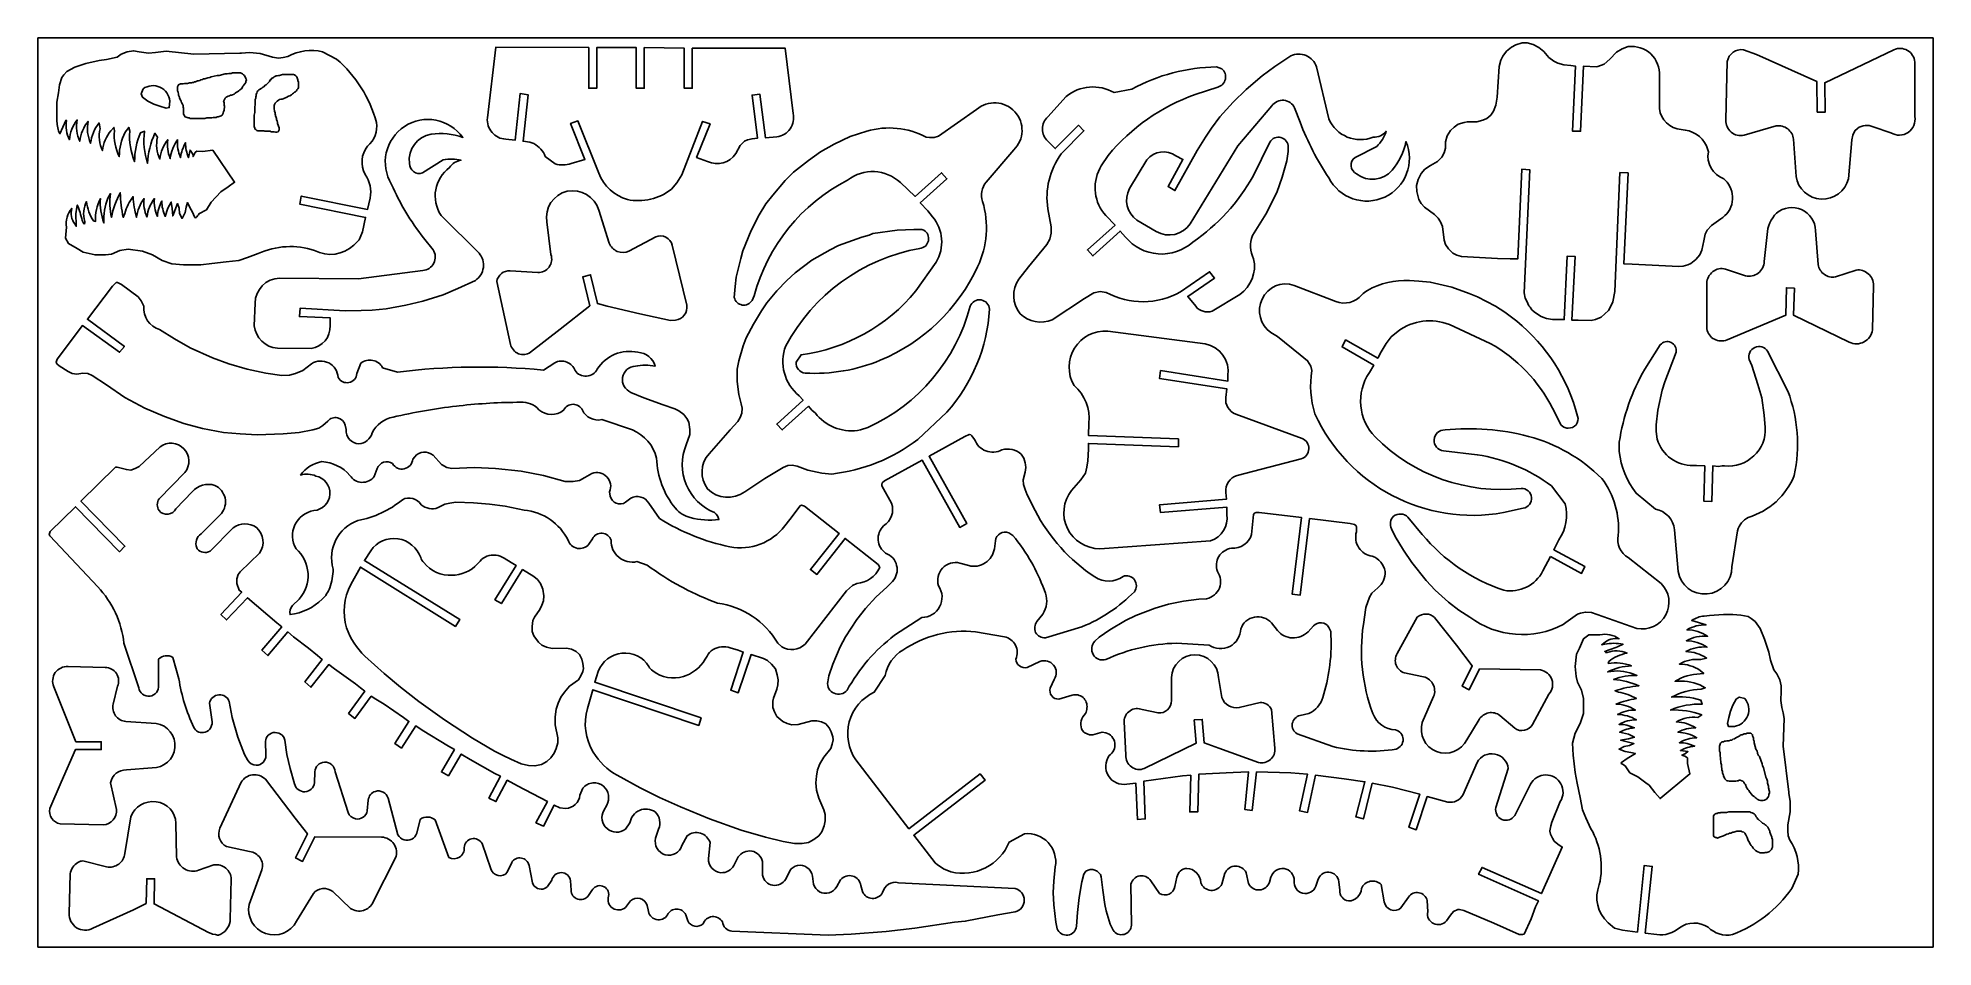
# Model space of a CAD drawing. Header units: millimetres. Extents: x 0 to 980, y 0 to 470.
import ezdxf

# ---------------------------------------------------------------- set-up
doc = ezdxf.new("R2010")
doc.units = ezdxf.units.MM
doc.layers.add('DEFAULT', color=7, linetype='CONTINUOUS', true_color=0xffffff)

msp = doc.modelspace()

# ---------------------------------------------------------------- linework, layer by layer
at = {"layer": 'DEFAULT'}
for p, q in [((980, 470), (0, 470)), ((0, 470), (0, 0)), ((0, 470), (0, 0)), ((980, 0), (980, 470)), ((0, 0), (980, 0))]:
    msp.add_line(p, q, dxfattribs=at)
for points in [[(90.43, 411.99), (85.06, 411.23), (82.24, 411.48), (81.48, 410.97), (80.97, 410.2), (80.71, 409.44), (80.2, 408.67), (80.2, 409.44), (79.69, 410.46), (78.66, 411.99), (77.9, 408.16, -0.110386), (76.36, 415.83, 0.103482), (73.8, 408.16, -0.133918), (72.27, 417.37, 0.134505), (68.43, 407.65, -0.139468), (67.15, 417.37, 0.139141), (63.06, 407.39, -0.161005), (61.78, 418.64), (60.51, 420.69, 0.099167), (56.67, 405.09, -0.109097), (55.13, 421.71), (53.09, 420.95, 0.107838), (50.02, 406.11, -0.114047), (47.46, 421.71), (46.95, 423.76), (45.16, 421.2, 0.125594), (42.09, 408.67, -0.131855), (39.53, 421.97), (39.28, 423.76), (37.74, 421.97, 0.145544), (33.4, 411.74, -0.16357), (32.12, 422.99), (31.61, 426.06, 0.146356), (27.26, 415.58, -0.163305), (25.98, 426.83, 0.143807), (21.63, 416.6, -0.157697), (20.35, 427.6, 0.143451), (16.26, 417.37, -0.144844), (14.73, 427.34, 1), (14.47, 427.34), (11.4, 420.43, -0.11832), (9.87, 426.83), (9.87, 436.8), (10.63, 441.66), (11.15, 445.75), (12.42, 449.59), (13.45, 450.87), (14.98, 452.66), (19.07, 454.96), (24.7, 456.75), (31.61, 458.29), (35.44, 458.8), (41.07, 460.08), (43.11, 461.61), (46.18, 462.89), (49.51, 463.4), (52.32, 462.89), (57.18, 462.12), (60.76, 462.38), (63.57, 462.89), (66.39, 463.14), (80.71, 461.61), (104.49, 462.12), (105.26, 462.12), (109.35, 462.38), (114.98, 461.87), (121.37, 460.08), (124.44, 459.56), (126.74, 459.82), (129.3, 460.33, -0.185678), (147.2, 462.89), (154.37, 459.05, -0.150185), (175.08, 426.32, -0.25416), (170.48, 414.04, 0.304374), (169.2, 399.46, -0.212858), (171.76, 387.19), (170.48, 381.3), (136.21, 388.21), (135.44, 384.12), (169.46, 377.21), (167.92, 369.8), (166.13, 365.7), (163.32, 362.89, -0.31967), (143.11, 360.08, 0.18947), (113.96, 358.54), (108.33, 356.5), (103.98, 354.96), (97.33, 354.19), (89.92, 353.43), (84.29, 352.66), (75.34, 352.66), (69.2, 353.17), (64.34, 354.96), (59.23, 357.78), (54.11, 359.82), (46.69, 360.84), (42.35, 360.08), (38, 358.29), (34.93, 357.78), (29.56, 357.78), (23.42, 359.31), (20.35, 361.1), (15.75, 363.66), (14.21, 366.47), (14.73, 372.1, -0.213725), (17.54, 381.82, 0.236705), (19.07, 373.89), (19.84, 372.61), (19.84, 374.4, -0.096857), (20.35, 383.61, -0.04142), (22.91, 375.68), (23.68, 373.89), (24.19, 374.14), (24.19, 375.17, -0.199924), (25.21, 385.4, 0.131651), (28.79, 375.42), (29.82, 375.17, -0.143033), (32.37, 386.93, 0.116635), (34.16, 374.4, -0.124281), (36.21, 387.19), (37.49, 389.49, 0.090775), (38, 377.21, -0.07255), (42.6, 390, 0.051752), (44.14, 377.21), (44.9, 379.26, -0.09971), (49.25, 387.95, 0.060127), (51.04, 377.21, -0.134505), (54.88, 386.93, 0.137566), (56.41, 377.47, -0.131886), (60.25, 386.93, 0.133601), (61.78, 377.72, -0.106083), (64.09, 385.65, 0.115187), (65.88, 377.72), (67.15, 382.07), (68.95, 385.14), (69.46, 381.82), (69.71, 377.98), (72.27, 384.37), (73.04, 382.07), (73.29, 379.26), (74.57, 376.7), (76.11, 379.77), (76.62, 382.58), (77.39, 384.89), (78.66, 382.07), (79.69, 380.28), (81.22, 377.21), (81.73, 376.96), (82.24, 377.47), (82.5, 377.98), (83.01, 378.49), (83.27, 379), (87.1, 381.05), (89.66, 385.14), (94.52, 390.51), (98.36, 393.07), (101.68, 395.37), (90.43, 411.99)], [(300.68, 464.96), (309.44, 464.96), (309.44, 443.99), (313.53, 443.99), (313.53, 464.96), (334.24, 464.7), (334.24, 443.99), (338.34, 443.99), (338.34, 464.7), (386.42, 464.7), (390.51, 430.95, -0.212187), (388.96, 423.06, -0.230841), (382.07, 418.93), (376.19, 418.41), (373.37, 440.92), (369.28, 440.41), (372.1, 418.16), (369.28, 417.9), (366.98, 417.39), (365.45, 416.62), (363.14, 414.32), (360.84, 410.23, -0.381872), (346.27, 406.14), (340.64, 408.18), (347.54, 425.58), (343.71, 426.85), (332.97, 399.23), (330.41, 395.14), (327.6, 391.82, -0.221564), (304.83, 386.45, -0.230541), (290, 400), (279.26, 427.11), (275.42, 425.83), (282.84, 407.16), (275.68, 405.12, -0.15459), (267.49, 404.86), (262.38, 408.7, 0.175963), (256.5, 415.35), (254.45, 416.11), (250.87, 416.62), (253.43, 440.66), (249.34, 441.18), (246.78, 417.14), (241.92, 417.65, -0.205545), (234.83, 421.11, -0.214931), (232.46, 428.64), (236.8, 465.22), (284.88, 464.96), (284.88, 443.99), (288.98, 443.99), (288.98, 464.96), (300.68, 464.96)], [(620.45, 414.24), (595.9, 373.96, -0.391897), (578.25, 369.86), (568.28, 375.75, -0.375523), (564.44, 392.11), (573.39, 406.95, -0.399398), (588.48, 408.99), (592.06, 407.2), (584.39, 393.14), (587.97, 391.09), (599.48, 411.81), (603.83, 418.71), (606.9, 423.32), (611.25, 429.2), (618.15, 436.87), (624.8, 443.26), (632.98, 450.43), (639.63, 455.28), (647.82, 460.66, -0.453929), (661.12, 455.03), (667.51, 428.18, 0.407112), (690.53, 418.71, 0.236068), (697.18, 421.78, -0.118494), (692.32, 413.85), (681.07, 408.23, 0.579144), (681.83, 399.79, 0.405627), (700.25, 401.58, 0.127394), (707.41, 416.41, -0.969272), (667.51, 397.74, -0.057707), (652.68, 426.39), (649.86, 433.8, 0.583713), (638.1, 434.82), (620.45, 414.24)], [(783.85, 458.03), (785.98, 456.89), (789.13, 456.05), (792.59, 455.69), (795.12, 455.38), (793.59, 421.72), (797.72, 421.74), (799.25, 455.4), (805.91, 455.11), (806.7, 455.27), (809.84, 456.49), (812.78, 459.08), (816.35, 462.61), (819.23, 464.28), (822.36, 465.5, -0.468838), (838.51, 450.31), (838.49, 433.46, 0.35362), (849.8, 422.57, -0.279731), (862.91, 414.19), (863.78, 411.15, 0.368022), (871.83, 397.2), (873.43, 395.46, -0.456402), (870.21, 376.47), (865.38, 373.09), (863.23, 370.67), (862.1, 368.54), (861.38, 365.17), (860.42, 360.19), (859.42, 357.84), (857.27, 355.42), (854.65, 353.31), (853.19, 352.76), (850.72, 351.93), (848.44, 351.79), (824.42, 352.99), (820.16, 353.19), (822.27, 400.18), (818.02, 400.38), (815.41, 338.92), (814.35, 333.59), (813.35, 331.24), (812.21, 329.11), (808.3, 325.66), (805.51, 324.35), (803.13, 323.86), (796.47, 324.15), (793.27, 324.07), (794.96, 356.95), (790.71, 357.15), (789.24, 324.41), (783.27, 324.51), (780.03, 325), (778.16, 325.69), (776.98, 326.19), (773.64, 328.4), (772.43, 329.47), (771.67, 330.8), (770.93, 331.56), (769.88, 333.9), (768.98, 335.45), (768.59, 338.18), (771.41, 401.82), (767.38, 402.15), (765.24, 355.74), (761.34, 355.85), (754.8, 355.91), (736.18, 356.97), (733.73, 357.63), (731.6, 358.76), (729.4, 361.03), (727.9, 363.12), (727.2, 365.37), (726.31, 372.53), (725.25, 374.88), (724.1, 376.87), (722.16, 378.7), (717, 382.52), (715.28, 384.48), (714.13, 386.47), (712.97, 390.52), (712.89, 393.73), (713.73, 396.87), (715.27, 399.83), (717.2, 402.12), (720.17, 404.13), (723.71, 406.18), (725.99, 408.38), (727.12, 410.51), (727.78, 412.95), (727.92, 416.29), (728.76, 419.43), (730.43, 422.17), (732.39, 423.89), (734.48, 425.39), (737.52, 426.26), (739.1, 426.58), (744.15, 426.54), (747.19, 427.41), (749.31, 428.34), (751.27, 430.06), (752.75, 432.1), (753.94, 435.15), (754.5, 439.31), (755.6, 455.3), (756.44, 458.44), (757.57, 460.58), (759.37, 463.09), (761.99, 465.19), (764.21, 466.47), (767.47, 467.47), (770.11, 467.51), (773.25, 466.67), (776.21, 465.13), (778.63, 462.98), (781.34, 459.82), (783.85, 458.03)], [(907.85, 417.62, 0.422445), (898.9, 424.53), (882.28, 419.67, -0.233301), (875.59, 421.3, -0.223841), (872.81, 427.6), (873.58, 457.77, -0.40439), (882.02, 463.91), (888.67, 461.36), (919.87, 447.54), (920.13, 431.69), (924.22, 431.69), (923.96, 446.78), (959.77, 463.91, -0.521424), (970.51, 457.52), (970.51, 429.39, -0.656572), (958.23, 420.95), (949.03, 424.02, 0.278045), (940.84, 423.25), (939.56, 421.97), (938.54, 419.67), (938.03, 417.37), (936.24, 397.16, -0.821677), (909.13, 398.44), (907.85, 417.62)], [(552.15, 378.27), (557.03, 373.19), (542.7, 360.4), (545.52, 357.33), (559.58, 370.12), (562.4, 367.05, 0.427414), (597.18, 364.49, 0.116421), (628.38, 398.51), (637.08, 416.16, -0.338326), (642.79, 418.49, -0.339376), (646.54, 413.6), (646.54, 411.3), (645.77, 406.44), (643.47, 398), (640.66, 390.07), (635.03, 378.82), (628.13, 367.82, 0.215585), (628.64, 355.8, -0.30546), (621.48, 337.38), (607.15, 328.69, -0.310334), (598.71, 331.25), (594.62, 336.36), (608.43, 345.82), (605.88, 349.15), (590.79, 338.66, -0.256631), (552.42, 338.41), (549.35, 338.92), (546.03, 338.15), (541.17, 335.34), (524.55, 324.34, -0.307039), (507.92, 327.41, -0.32864), (507.16, 345.31), (512.27, 351.71), (521.73, 363.21), (523.27, 366.03), (524.03, 369.1), (524.03, 372.42), (522.24, 381.63, -0.197969), (529.15, 410.02), (540.91, 422.04), (538.1, 424.85), (526.08, 412.83), (522.24, 416.67, -0.446039), (522.24, 429.2), (531.71, 439.68, -0.312662), (556.52, 441.73), (565.72, 443.52, -0.121444), (609.46, 455.03), (612.27, 454.01, -0.274695), (614.06, 448.67, -0.258795), (610.22, 444.54), (598.46, 440.71, 0.137425), (553.45, 409.25), (549.87, 403.88, 0.308047), (551.14, 379.33), (552.15, 378.27)], [(418.67, 396.46, 0.211968), (370.33, 336.62), (369.31, 334.31, -0.685025), (360.1, 335.85), (360.61, 341.48), (361.12, 346.34), (363.42, 356.05), (364.45, 359.89), (368.79, 370.38), (372.89, 378.56), (376.47, 384.19), (380.05, 388.79), (386.44, 396.21), (390.79, 400.55), (398.46, 406.69), (404.6, 411.04), (411.76, 415.13), (419.94, 418.97), (428.64, 421.78, -0.194971), (459.33, 418.71), (461.12, 418.46), (463.42, 418.46), (465.72, 419.22), (485.42, 433.03, -0.968447), (504.6, 412.06), (490.28, 395.44, 0.256602), (488.49, 385.47, -0.185135), (485.93, 351.71, -0.18754), (435.55, 303.37, -0.112718), (396.67, 296.72, -0.401507), (392.07, 302.35), (394.63, 306.18, 0.189422), (453.96, 339.17), (464.45, 354.01, 0.319665), (462.65, 377.54), (460.1, 380.61), (456.26, 384.7), (470.07, 397.23), (467.26, 400.3), (453.7, 388.02), (446.03, 395.18, 0.369638), (418.67, 396.46)], [(165.73, 345.37), (124.99, 345.88, 0.400137), (112.3, 332.88), (111.9, 321.22, 0.367018), (123.86, 309.6), (141.22, 309.51, 0.400921), (151.05, 321.3), (151.16, 325.27), (135.22, 325.96), (135.53, 330.24), (158.96, 328.96), (167.09, 329.04), (172.8, 329.34), (180, 330), (190.32, 331.92), (199.03, 333.98), (209.56, 337.27), (217.22, 340.4), (226.21, 344.63, 0.449836), (228.12, 358.75), (208.51, 378.28, -0.404986), (212.91, 402.98, -0.230079), (218.85, 406.75, 0.117934), (209.61, 406.93), (198.85, 400.18, -0.523146), (192.15, 405.16, -0.409006), (203.32, 420.16, -0.127333), (219.74, 418.53, 0.969268), (182.9, 394.29, 0.064084), (199.43, 366.67), (204.32, 360.47, -0.576409), (198.98, 349.74), (165.73, 345.37)], [(270.02, 319.51), (254.72, 307.47, -0.249351), (248.44, 306.77, -0.225272), (244.35, 311.58), (237.23, 344.09, -0.378947), (244.2, 349.66), (258.49, 348.73, 0.528019), (265.28, 357.96), (263.14, 374.86, -0.398072), (273.69, 390.69, -0.38399), (290.08, 381.02), (295.46, 363.93, 0.434183), (305.58, 359.75), (319.47, 367.18, -0.214482), (324.73, 366.95, -0.212818), (328.04, 362.86), (335.58, 331.78, -0.203827), (334.26, 326.7, -0.228524), (329.69, 324.12), (327.08, 323.95), (311.33, 327.4), (294.39, 331.34), (289.28, 332.62), (285.8, 347.57), (281.85, 346.51), (285.33, 331.56), (270.02, 319.51)], [(888.71, 320.36), (873.5, 313.96, -0.488708), (863.01, 319.59), (863.01, 343.12, -0.482602), (872.73, 350.53), (882.96, 346.95, 0.461248), (892.68, 354.37), (894.21, 368.44, -0.193591), (899.07, 379.43, -0.285735), (911.96, 381.25, -0.279196), (919.27, 370.48), (920.55, 352.84, 0.414214), (929.5, 346.44), (940.25, 350.02, -0.211523), (946.48, 348.04, -0.230673), (949.2, 342.09), (948.69, 319.08, -0.236396), (944.28, 312.87, -0.243421), (936.67, 312.68), (907.77, 326.75), (908.28, 340.56), (904.19, 340.82), (903.93, 326.75), (888.71, 320.36)], [(402.99, 274.87, 0.266244), (425.32, 267.31), (429.15, 268.59, 0.224917), (482.09, 331.25, -0.816405), (492.07, 329.71, -0.166988), (470.07, 276.52), (454.98, 262.45, -0.137036), (410.48, 244.55), (405.37, 245.06), (398.21, 246.59), (392.58, 248.64), (390.02, 249.15), (387.72, 248.89), (385.42, 247.87), (375.96, 242.24), (365.47, 235.34, -0.367829), (346.29, 236.87, -0.358402), (347.06, 255.03), (358.05, 267.31), (361.89, 271.66), (363.17, 273.7), (363.94, 276), (364.19, 278.56), (363.68, 280.86), (362.4, 285.72), (361.63, 292.37), (361.63, 298.77), (362.4, 303.11), (364.7, 310.79), (366.24, 314.88), (370.07, 322.04), (374.17, 328.94), (376.98, 333.04), (382.09, 339.17), (387.21, 344.54), (391.56, 348.64), (400.25, 355.03), (409.71, 360.4), (414.06, 362.7), (426.08, 367.05), (429.92, 368.07), (431.71, 368.84), (444.24, 370.63), (452.94, 370.89), (457.03, 370.89), (458.05, 370.63, -0.733144), (456.01, 361.17, 0.229022), (386.7, 310.79, 0.320601), (393.6, 284.96), (395.65, 282.65), (382.09, 270.38), (384.91, 267.31), (398.46, 279.58), (400.25, 277.54), (402.04, 276), (402.99, 274.87)], [(183.63, 273.96, 0.23929), (172.89, 265.77, -0.310933), (165.98, 260.15, -0.425069), (159.33, 267.56), (158.82, 269.87, 0.613979), (149.87, 271.91), (147.31, 269.61), (145.27, 268.33), (142.2, 267.31), (135.04, 266.03), (126.85, 265.26), (113.3, 264.75), (104.6, 265.26), (95.91, 266.03), (85.17, 268.08), (75.45, 270.63), (65.47, 274.21), (55.24, 278.56), (45.01, 284.19), (35.55, 290.58), (28.13, 295.44), (25.83, 296.46), (23.28, 296.72), (20.21, 296.21), (17.65, 296.46), (15.6, 297.49), (11, 300.56), (9.72, 301.58), (9.46, 302.35), (9.98, 303.88), (23.02, 321.27), (42.2, 307.46), (44.76, 310.53), (25.58, 324.6), (38.62, 341.73), (40.41, 343.52), (41.18, 343.52), (43.22, 342.5), (51.92, 336.11), (53.45, 334.06), (54.73, 331.25, 0.344725), (62.92, 319.23), (70.59, 314.37), (78.77, 309.76), (90.28, 304.65), (98.72, 301.58), (108.18, 298.77), (117.9, 296.72), (126.09, 295.44), (130.18, 295.7), (133.25, 296.46), (137.08, 298), (141.43, 301.58, -0.572009), (155.24, 294.42, 0.734842), (164.96, 296.46), (167.01, 301.83, -0.468167), (178.26, 299.53), (185.93, 297.23, -0.055077), (261.38, 298.25), (267.26, 302.09, -0.455692), (277.75, 298, 0.566764), (289.26, 298.77, -0.317837), (310.23, 307.46, -0.329654), (319.18, 300.3, 0.109772), (308.95, 300.3, 0.354518), (302.3, 294.46, 0.341058), (306.65, 286.75), (313.3, 283.93), (323.27, 280.35), (329.41, 278.31), (331.45, 277.28), (334.01, 275.24), (335.55, 273.19), (336.57, 271.4), (337.08, 267.56), (337.08, 265.01), (335.29, 259.64, 0.417886), (349.87, 224.6, -0.182413), (352.17, 221.02, -0.099883), (337.34, 222.04, -0.158179), (329.66, 226.9, -0.167857), (319.95, 252.73, 0.243079), (307.41, 267.31), (291.56, 272.68, -0.350973), (281.58, 277.54, 0.632831), (271.86, 277.54, -0.366661), (259.08, 277.79, 0.234619), (249.61, 281.63, 0.028106), (217.86, 279.82), (216.41, 279.65, 0.028106), (183.63, 273.96)], [(637.59, 317.69, -0.371869), (633.11, 335.03, -0.401328), (649.61, 341.99), (671.09, 333.8, 0.323026), (684.65, 337.13, -0.089353), (687.46, 339.43, -0.142796), (709.2, 344.54), (714.06, 344.29), (719.94, 343.78), (731.19, 341.22), (740.14, 337.9), (744.49, 336.11), (753.7, 331.25), (758.56, 328.18), (764.7, 323.57, -0.160738), (796.15, 274.47, -0.553058), (791.29, 268.33), (790.53, 268.33), (788.99, 268.84), (787.71, 269.87), (783.11, 278.56, 0.152796), (750.89, 312.06), (729.91, 321.78, 0.254585), (703.32, 318.46), (699.74, 315.39), (697.18, 312.06), (694.62, 307.72), (692.83, 304.39), (676.21, 313.85), (674.42, 310.27), (690.78, 300.81), (688.48, 296.98, 0.358133), (691.55, 263.73, 0.229932), (767, 237.13, -0.95172), (768.02, 226.9), (757.79, 224.6, -0.343078), (660.35, 275.75, -0.120409), (658.82, 298), (658.3, 300.3), (656.51, 303.11), (652.68, 306.18), (640.91, 315.65), (637.59, 317.69)], [(543.47, 270.89, 0.245521), (535.8, 290.33, -0.602906), (553.19, 318.46), (603.57, 311.81, -0.409914), (615.34, 295.44), (615.34, 292.63), (580.56, 298), (580.04, 293.91), (614.83, 288.54), (614.31, 284.19, 0.358529), (619.43, 275.49), (653.7, 262.96, -0.320716), (657.19, 257.53, -0.340499), (653.19, 252.47), (620.2, 243.78, 0.375987), (614.31, 235.08), (614.57, 231.5), (580.04, 228.69), (580.56, 224.6), (614.83, 227.41), (614.83, 223.57, -0.360584), (606.39, 210.02), (549.1, 205.93, -0.626633), (534.52, 236.11), (539.38, 241.48), (541.68, 245.06), (542.45, 248.13), (542.96, 251.45), (543.22, 257.33), (543.22, 260.4), (589.76, 258.61), (589.76, 262.7), (543.22, 264.5), (543.47, 270.89)], [(857.58, 248.9), (861.94, 248.71), (861.43, 230.56), (865.52, 230.3), (866.04, 248.71), (869.1, 248.46), (870.9, 248.71), (872.17, 248.71, 0.218171), (887.23, 253.88, 0.234467), (893.15, 268.66), (892.63, 275.06), (891.36, 284.01), (889.31, 290.91), (886.24, 300.63), (884.96, 303.7, -0.373382), (887.81, 309.98, -0.381083), (894.42, 308.05), (904.91, 287.33, -0.143848), (908.23, 243.85, -0.229212), (884.45, 222.12, 0.207571), (878.82, 215.21), (876.01, 196.54, -0.922039), (848.13, 194.24), (846.34, 215.72, 0.330794), (836.37, 226.46), (826.39, 234.65, -0.140534), (817.7, 256.13), (817.7, 260.99, -0.094373), (831, 298.84), (838.93, 311.37, -0.759467), (847.11, 307.54), (841.23, 292.19), (839.95, 287.84), (837.65, 277.61), (836.88, 269.94), (836.88, 266.62), (837.39, 262.52, 0.339801), (856.06, 248.97), (857.58, 248.9)], [(514.6, 197.39), (513.9, 198.65, 0.04595), (504.09, 212.83), (502.04, 214.11, 0.240016), (497.55, 213.82, 0.223811), (495.14, 210.02), (494.62, 205.93, -0.208562), (489.87, 198.68, -0.222985), (481.32, 197.23), (476.72, 198.51, 0.591108), (465.72, 186.75, -0.601319), (457.03, 170.38), (442.96, 161.17, 0.104165), (418.41, 132.78, -0.335307), (411.78, 131.19, -0.352516), (408.44, 137.13), (408.95, 140.2), (410.99, 146.34), (414.83, 155.29), (417.64, 160.4), (423.52, 169.36), (427.87, 174.98), (433.24, 180.86), (439.13, 186.24), (441.94, 189.05, 0.535787), (438.36, 203.63, -0.480724), (437.34, 217.69, 0.348668), (441.43, 229.46), (436.31, 238.41), (436.31, 239.18), (436.57, 239.94), (437.85, 240.97), (457.28, 251.71), (476.72, 216.93), (480.3, 218.97), (460.86, 253.75), (479.28, 263.98), (481.58, 265.01), (482.35, 264.75), (482.86, 264.24), (484.39, 262.45, 0.462858), (498.46, 257.08, -0.256142), (508.43, 254.78, -0.236068), (510.48, 245.57), (509.46, 241.48), (509.71, 239.18), (510.48, 236.62), (511.5, 233.8), (515.6, 225.62, 0.1268), (546.54, 191.35, 0.310226), (561.12, 191.61, -0.747388), (567, 183.68, -0.098726), (539.89, 165.52), (520.97, 159.89, -0.307227), (515.93, 162.64, -0.284465), (516.62, 168.33), (519.69, 172.17, 0.228048), (520.97, 182.91, 0.042111), (514.6, 197.39)], [(782.09, 201.84), (798.2, 193.14), (799.99, 196.72), (783.88, 205.42), (786.43, 210.53, 0.221329), (789.76, 229.2), (782.6, 238.41, 0.123106), (744.24, 254.52), (726.85, 256.57, -0.976592), (727.61, 267.31, -0.091822), (770.83, 263.98, -0.131462), (808.69, 242.24, -0.18797), (817.13, 212.83, 0.308949), (822.24, 201.32), (839.38, 188.03, -0.744872), (826.84, 164.75), (803.31, 172.94), (800.25, 173.19), (797.69, 172.68), (796.15, 172.17), (790.02, 167.82), (788.74, 166.8, -0.291108), (740.4, 170.63), (734.77, 174.22), (729.4, 178.31), (722.5, 184.45), (717.89, 189.56), (710.48, 198.77), (706.13, 205.16), (701.78, 212.32), (699.99, 216.16, -0.309208), (701.01, 222.81, -0.352409), (708.43, 222.3), (715.85, 213.34, 0.139555), (758.05, 184.45, 0.32855), (778.25, 194.42), (782.09, 201.84)], [(408.69, 6.19), (358.82, 8.23, -0.359625), (353.96, 13.09, 0.638091), (343.99, 12.07, -0.514678), (336.06, 13.6), (335.04, 16.67, 0.62557), (325.57, 16.67, -0.73891), (315.6, 19.23), (315.09, 21.53, 0.5562), (306.39, 23.83), (303.83, 20.51, -0.770632), (295.14, 26.39, 0.860887), (286.44, 29.2), (284.65, 26.65, -0.736561), (275.7, 29.46), (275.45, 34.32, 0.832719), (265.73, 34.58), (263.43, 31.25, -0.414214), (256.9, 31.32, -0.140829), (255.75, 33.3), (253.96, 42.25, 0.675242), (245.01, 43.78), (242.71, 38.67, -0.611766), (234.27, 40.46), (229.67, 53.5, 0.761044), (220.46, 51.45, -0.603856), (212.53, 46.34), (205.37, 65.78, 0.339961), (197.7, 66.03), (195.91, 58.87, -0.414214), (189.35, 55.4, -0.202988), (186.19, 58.1), (181.07, 77.03, 0.414214), (174.51, 80.49, 0.306637), (170.84, 76.01), (170.33, 70.38, -0.414214), (164.21, 66.31, -0.249588), (160.36, 69.61), (153.71, 90.58, 0.414214), (148.21, 95.57, 0.387849), (143.22, 90.58), (142.97, 84.96, -0.861506), (132.74, 84.45), (130.43, 92.37), (128.64, 99.54), (127.62, 106.95), (127.11, 108.49), (126.09, 109.77), (124.55, 110.53, 0.414214), (118.03, 107.94, 0.07553), (117.65, 106.44), (117.9, 99.02, -0.414214), (112.94, 93.99, -0.268518), (108.44, 96.72), (106.91, 99.54), (103.33, 108.49), (100.51, 118.72), (98.98, 126.9, 0.763255), (88.75, 126.13), (90.03, 116.42, -0.414214), (85.5, 110.93, -0.322429), (80.56, 113.6, -0.071153), (72.89, 138.67), (69.82, 149.66, 0.360962), (62.41, 148.9), (62.41, 135.34, -0.975688), (52.18, 134.06), (44.5, 157.08, 0.161493), (30.95, 186.24), (6.14, 212.58), (5.88, 213.34), (6.4, 214.88), (19.44, 227.67), (42.2, 204.39), (45.01, 207.21), (22.25, 230.48), (40.15, 248.13), (40.92, 248.13), (45.78, 246.85), (48.08, 246.59), (50.38, 247.36), (52.43, 248.38), (63.17, 258.61, -0.88929), (75.96, 245.31), (62.66, 231.76, 0.302776), (62.66, 225.62, 0.541833), (71.36, 226.64), (79.8, 235.34, -0.304215), (91.56, 238.66, -0.483538), (94.89, 224.09), (84.4, 213.6, 0.335504), (82.1, 206.44), (82.35, 205.93, 0.367138), (89, 204.65), (101.02, 216.67, -0.331951), (113.04, 216.93, -0.383029), (114.58, 203.63), (104.6, 193.91), (103.58, 192.63), (102.81, 190.33), (102.81, 188.03), (104.09, 184.45), (105.37, 183.42), (94.63, 171.91), (97.44, 169.1), (108.44, 180.61), (123.53, 167.57), (126.09, 165.52), (115.86, 153.5), (118.93, 150.69), (129.16, 162.96), (132.23, 160.4), (139.9, 154.52), (144.5, 150.69), (147.06, 148.64), (138.11, 137.13), (141.18, 134.32), (150.38, 146.08), (153.45, 143.78), (164.19, 136.11), (166.75, 134.06), (169.05, 132.27), (160.61, 120.76), (163.94, 118.21), (172.38, 129.71), (174.68, 128.18), (179.03, 125.62), (189, 118.72), (191.81, 116.67), (184.65, 105.16), (187.98, 102.86), (195.4, 114.37), (198.72, 112.07), (212.27, 103.88), (215.34, 102.09), (208.69, 90.58), (212.27, 88.54), (218.92, 99.79), (223.53, 96.98), (236.32, 89.82), (239.13, 88.28), (233.25, 77.03), (236.83, 75.24), (242.71, 86.24), (248.08, 83.42), (263.43, 75.24), (257.54, 64.24), (261.38, 62.45), (267.01, 73.45), (269.82, 71.91), (272.89, 71.66, 0.37578), (280.3, 78.56), (281.84, 82.14, -0.414214), (292.46, 83.15, -0.347251), (294.12, 73.45), (292.58, 70.64, 0.803821), (303.83, 60.92), (306.14, 64.24, -0.555793), (319.18, 69.87, -0.319241), (320.97, 60.92), (319.43, 56.31, 0.977838), (332.99, 52.48), (335.8, 57.59, -0.521838), (347.57, 54.01), (346.8, 45.83, 0.414214), (353.17, 38.45, 0.291027), (359.84, 42.25), (362.14, 46.6, -0.661284), (374.68, 44.29), (374.68, 37.13, 0.687994), (386.7, 35.09), (388.74, 39.43, -0.414214), (397.68, 41.22, -0.216449), (400.51, 36.62), (401.02, 32.53, 0.414214), (409.09, 28.06, 0.188297), (413.04, 31.25), (415.09, 34.83, -0.654159), (425.57, 31.76), (426.34, 28.69, 0.624812), (436.82, 28.18, -0.427743), (445.01, 33.3), (505.37, 30.23, -0.77676), (505.37, 18.21), (496.41, 16.67), (479.53, 13.35), (473.91, 12.84), (453.45, 9.77), (438.61, 7.98), (420.46, 6.7), (408.69, 6.19)], [(333.84, 185.65), (332.54, 186.34, -0.035696), (315.09, 197.49), (309.72, 199.28, -0.493458), (296.42, 210.28, 0.681902), (286.7, 211.04), (284.91, 208.23, -0.581585), (274.17, 210.28, 0.260818), (251.4, 225.88), (241.69, 227.92), (233.5, 228.95), (225.32, 229.71), (216.11, 229.97), (213.04, 229.46), (210.48, 228.95), (206.9, 227.16, -0.278265), (198.21, 228.69, 0.400214), (188.49, 231.25, -0.125588), (165.47, 220.51, 0.398121), (152.69, 195.44, -0.081501), (150.89, 185.72, -0.112269), (147.06, 179.84, -0.163574), (130.43, 171.91, -0.263053), (131.71, 176.52), (135.04, 179.84, 0.414214), (133.5, 205.93, -0.529843), (142.71, 225.62, 0.867695), (143.73, 243.52, 0.174552), (135.81, 244.03, -0.195997), (146.8, 250.94, -0.206596), (161.38, 243.78, 0.523416), (173.91, 243.27), (175.45, 247.36, -0.493195), (183.38, 249.92, 0.73147), (193.86, 252.22), (194.88, 253.5, -0.414214), (204.35, 254.27), (208.69, 249.41), (211.51, 247.87), (214.07, 247.36), (225.83, 247.87), (236.57, 247.36), (249.87, 246.08), (261.38, 243.78), (272.63, 240.71), (276.72, 240.71), (280.05, 241.22), (282.86, 242.76), (286.44, 244.8, -0.661709), (295.65, 235.34), (295.91, 233.04, 0.2421), (299.08, 229.46, 0.267666), (303.83, 229.97), (306.65, 232.01, -0.200788), (311.79, 232.66, -0.204895), (315.85, 229.46), (321.48, 221.53, 0.089951), (357.8, 206.95, 0.283969), (386.19, 217.69), (388.74, 221.02), (394.11, 228.18), (394.88, 228.43), (396.42, 227.92), (414.32, 213.86), (399.48, 195.19), (402.81, 192.63), (417.39, 211.3), (434.52, 197.74), (435.03, 196.98), (435.29, 196.21, -0.277408), (423.52, 188.03), (421.22, 187), (418.15, 184.19), (396.67, 156.57, -0.349267), (384.65, 155.29), (382.6, 157.08, 0.232325), (351.4, 177.8, -0.033164), (333.84, 185.65)], [(667.89, 144.47), (668.07, 145.89, 0.046187), (668.53, 163.22), (667.51, 165.26, 0.237029), (663.74, 167.64, 0.234067), (659.58, 166.03), (656.77, 162.96, -0.209933), (648.67, 159.86, -0.220393), (640.91, 163.73), (637.84, 167.57, 0.574163), (621.99, 164.5, -0.593049), (605.62, 156.06), (588.74, 157.08, 0.104149), (552.17, 148.64, -0.773967), (546.54, 158.1), (548.84, 160.15), (554.21, 163.99), (562.4, 168.84), (567.77, 171.4), (577.74, 175.24), (584.65, 177.28), (592.32, 178.82), (600.25, 179.84), (604.34, 180.1, 0.538926), (609.97, 194.16, -0.476194), (617.13, 206.18, 0.35539), (627.61, 213.34), (628.64, 223.57), (629.15, 224.34), (629.92, 224.6), (631.45, 224.6), (653.44, 222.04), (648.59, 182.4), (652.68, 181.89), (657.54, 221.53), (678.51, 218.97), (680.81, 218.46), (681.58, 217.95), (681.83, 217.18), (681.83, 214.62, 0.461337), (690.02, 202.09, -0.258252), (696.67, 194.16, -0.239985), (692.83, 185.72), (689.76, 182.91), (688.48, 180.86), (686.69, 175.49), (685.41, 166.8, 0.125929), (690.27, 120.76, 0.30539), (702.04, 112.32, -0.757578), (702.29, 102.35, -0.098862), (669.56, 103.63), (651.14, 110.28, -0.311075), (648.65, 115.54, -0.302879), (652.68, 119.74), (657.28, 120.76, 0.210725), (664.44, 128.95, 0.04237), (667.89, 144.47)], [(215.68, 192.32, 0.208242), (228.64, 199.53, -0.141963), (232.22, 202.09, -0.232849), (241.17, 201.07), (244.76, 198.77), (247.31, 197.23), (236.32, 179.59), (239.64, 177.54), (250.64, 195.19), (256.52, 191.61), (258.31, 190.07), (259.84, 188.03), (261.12, 184.96), (261.63, 181.63), (261.38, 179.07), (260.61, 176.77), (259.59, 174.47), (256.78, 170.63), (256.01, 168.84), (255.5, 165.78), (255.5, 163.22), (256.52, 160.92), (258.82, 157.59), (260.61, 156.06), (262.91, 155.03), (265.98, 154.27), (273.4, 154.52), (275.96, 154.01), (278.26, 152.73), (280.05, 151.2), (281.33, 148.9), (281.84, 146.59), (282.09, 144.04), (281.84, 142.5), (280.82, 140.2), (279.54, 138.15), (274.93, 134.83), (272.38, 131.76), (270.33, 129.2), (269.05, 126.13), (268.03, 123.06), (267.52, 118.97), (267.52, 114.88), (268.8, 108.23), (268.8, 105.67), (268.03, 102.6), (267.01, 100.3), (265.22, 97.75), (263.17, 95.96), (260.36, 94.42), (257.03, 93.65), (253.71, 93.91), (249.87, 94.68), (244.5, 97.23), (240.66, 99.02), (236.06, 101.33), (224.81, 107.98), (210.23, 117.44), (196.93, 126.9), (187.47, 134.32), (179.03, 141.48), (169.05, 150.43, -0.115219), (159.59, 165.01, -0.200329), (161.89, 187.51), (166.75, 196.47), (215.86, 165.78), (218.16, 169.36), (168.8, 199.79), (172.12, 204.91, -0.285131), (186.15, 211.13, -0.275664), (197.95, 201.32, 0.085407), (199.49, 198.77, 0.245374), (214.25, 192.23), (215.68, 192.32)], [(733.5, 156.14), (741.68, 145.32), (736.56, 134.83), (740.14, 133.04), (745.51, 143.78), (776.97, 143.27, -0.591946), (781.32, 130.74), (772.88, 115.14, -0.447317), (763.67, 113.09), (756, 119.74, 0.211451), (750.18, 121.09, 0.212228), (745.26, 117.69), (738.87, 107.21, -0.92083), (715.85, 116.16), (721.73, 129.46, 0.486944), (715.59, 139.94), (706.64, 141.73, -0.229946), (702.3, 145.79, -0.205365), (702.8, 151.71), (713.29, 170.63, -0.368814), (722.24, 170.38), (733.5, 156.14)], [(831.47, 84.99), (833.24, 83.68), (836.05, 79.84), (838.86, 76.77), (854.21, 89.56), (852.93, 94.93), (852.93, 97.75), (852.42, 98.26), (851.65, 98.77), (850.12, 99.28), (850.88, 99.54), (851.91, 100.05), (853.19, 101.07), (849.35, 101.58, -0.110789), (856.77, 103.88, 0.104324), (848.84, 105.67, -0.132819), (857.79, 108.23, 0.130931), (848.07, 111.04, -0.134613), (857.28, 113.35, 0.135524), (847.3, 116.42, -0.160022), (858.3, 118.72), (860.35, 120, 0.100792), (844.23, 122.55, -0.108792), (860.6, 125.62), (859.84, 127.67, 0.107925), (844.75, 129.2, -0.114834), (860.09, 133.3), (862.14, 134.06), (859.32, 135.6, 0.124719), (846.54, 137.39, -0.133026), (859.58, 141.22), (861.37, 141.48), (859.58, 143.01, 0.145671), (848.84, 146.34, -0.162278), (859.84, 148.64), (862.9, 149.41, 0.145671), (852.16, 152.73, -0.162278), (863.16, 155.03, 0.145671), (852.42, 158.36, -0.162278), (863.42, 160.66, 0.145671), (852.67, 163.99, -0.147378), (862.65, 166.54), (855.23, 168.84, -0.128142), (861.63, 171.15), (864.44, 171.4), (871.6, 171.91), (876.46, 171.91), (880.55, 171.66), (884.39, 170.89), (885.92, 169.87), (887.97, 168.33), (890.53, 164.75), (892.83, 159.13), (895.13, 152.48), (895.9, 148.38), (897.69, 143.27), (899.22, 141.22), (900.76, 138.15), (901.52, 135.09), (901.52, 132.27), (901.27, 127.41), (901.78, 123.83), (902.55, 121.02), (903.06, 118.21), (902.55, 103.88), (905.36, 80.1), (905.36, 79.33), (906.13, 75.5), (906.13, 69.87), (904.85, 63.22), (904.85, 60.15), (905.1, 57.59), (905.87, 55.29, -0.186313), (910.22, 37.64), (906.89, 30.23, -0.150643), (876.2, 6.44, -0.252704), (863.67, 10.28, 0.302751), (848.84, 10.02, -0.215832), (837.07, 6.44), (831.19, 7.21), (834.77, 41.74), (830.68, 42.25), (827.1, 7.72), (819.43, 8.74), (815.33, 9.77), (812.01, 12.58, -0.315594), (807.41, 32.27, 0.191001), (803.06, 61.17), (800.5, 66.8), (798.71, 70.89), (797.43, 77.29), (795.9, 84.7), (794.87, 90.33), (793.85, 99.28), (793.6, 105.42), (794.87, 110.53), (797.43, 115.65), (799.22, 120.76), (799.22, 128.44), (798.2, 132.78), (796.15, 136.88), (795.39, 139.94), (794.87, 145.06), (795.64, 151.45), (797.18, 154.52), (799.22, 159.38), (802.04, 161.43), (807.66, 161.43, -0.212119), (817.64, 159.38, 0.240188), (809.71, 157.08), (808.69, 156.31), (810.22, 156.57, -0.099547), (819.68, 156.57, -0.040854), (812.01, 153.5), (810.22, 152.73), (810.73, 152.22), (811.5, 152.22, -0.202057), (821.73, 151.96, 0.128949), (812.27, 147.62), (812.01, 146.59, -0.14299), (824.03, 145.32, 0.116193), (811.75, 142.25, -0.141177), (824.8, 141.22), (826.84, 140.46, 0.089841), (814.82, 138.41, -0.072293), (827.87, 135.09, 0.050317), (815.59, 132.53), (817.38, 131.76, -0.100295), (826.59, 128.44, 0.060274), (816.1, 125.62, -0.135524), (826.08, 122.55, 0.136499), (816.87, 120.25, -0.130931), (826.59, 117.44, 0.130979), (817.64, 115.14, -0.104324), (825.56, 113.35, 0.112879), (817.89, 111.04), (822.5, 110.02), (825.56, 108.49), (822.5, 107.72), (818.4, 106.95), (825.31, 105.16), (823.01, 104.14), (820.19, 103.63), (817.64, 102.35), (820.71, 101.07), (823.77, 100.56), (826.08, 100.05), (823.52, 98.51), (821.73, 97.49), (818.92, 95.44), (818.66, 94.93), (819.68, 94.42), (820.45, 93.91), (820.71, 93.65), (823.26, 90.07), (827.36, 88.03), (831.47, 84.99)], [(423.01, 96.72, -0.466233), (432.48, 131.76), (438.1, 140.46, -0.223564), (447.31, 153.5, -0.180542), (484.91, 162.96), (499.74, 160.4, -0.49219), (505.62, 148.9, 0.463866), (511.5, 144.55), (518.15, 147.62, -0.72925), (525.57, 138.41), (523.52, 133.81, 0.524597), (527.87, 128.18), (534.78, 130.23, -0.54512), (542.45, 123.58, -0.095005), (541.68, 120.76), (540.4, 118.97, 0.356833), (540.91, 111.04), (541.43, 110.79), (543.73, 109.77), (545.52, 109.77), (550.38, 111.04), (552.17, 110.79, -0.641238), (553.96, 99.02, 0.672735), (563.16, 84.19), (567.77, 84.7), (568.54, 66.03), (572.63, 66.29), (571.86, 85.73), (591.81, 88.54), (596.16, 88.79), (595.65, 69.87), (599.74, 69.87), (600.25, 89.31), (618.15, 90.33), (626.08, 90.58), (624.03, 71.15), (627.87, 70.64), (630.17, 90.58), (647.82, 90.07), (656.51, 89.31), (652.42, 70.38), (656.51, 69.61), (660.61, 88.79), (675.44, 87), (686.18, 85.47), (681.58, 67.31), (685.41, 66.29), (690.02, 84.7), (700.5, 82.66), (714.57, 79.08), (708.94, 61.94), (712.78, 60.66), (718.41, 77.8), (729.15, 74.98, 0.319516), (736.82, 78.56), (744.24, 95.44, -0.73337), (760.35, 92.37), (753.95, 72.17, 0.858687), (763.67, 68.08), (771.86, 84.19, -1.053155), (787.2, 75.24), (782.85, 64.5), (782.34, 62.71), (781.83, 60.15), (781.83, 59.89), (782.09, 58.36), (783.11, 56.31), (784.13, 54.78), (785.92, 53.25), (788.23, 51.71), (777.48, 27.67), (746.79, 41.22), (745, 37.64), (775.95, 23.83), (774.41, 20.76), (772.11, 14.63), (768.53, 6.7), (767.77, 6.44), (765.97, 6.44), (752.93, 12.33), (737.33, 18.97), (735.03, 19.49), (734.26, 19.49), (731.96, 18.46), (730.43, 16.42), (728.38, 13.6, -0.776507), (718.66, 18.21), (718.41, 24.09, 0.294808), (714.12, 28.12, 0.298163), (708.69, 25.88), (704.85, 20.25, -0.576795), (696.16, 23.32), (694.62, 32.27, 0.54094), (684.39, 30.23, -0.392091), (677.74, 23.83, -0.386865), (673.14, 29.46), (672.63, 33.81, 0.847834), (661.88, 34.58), (660.86, 31.51, -0.88925), (649.61, 34.32, 0.383277), (644.4, 40.62, 0.362296), (637.59, 36.11), (636.82, 33.55, -0.675334), (626.08, 32.79), (624.8, 38.41, 0.651875), (613.8, 38.16), (612.27, 32.53, -0.651723), (601.27, 33.3, 0.394672), (594.11, 40.71, 0.359758), (589, 36.11), (587.97, 31.25, -0.521357), (580.04, 27.67), (575.44, 34.32, 0.664092), (565.21, 32.53), (565.47, 11.3, -0.7281), (556, 8.74), (554.47, 11.81), (552.42, 18.72), (551.66, 22.04), (550.63, 29.46), (549.87, 36.37, 0.50805), (541.94, 39.18), (540.91, 37.64), (539.89, 33.81), (538.36, 25.62), (537.59, 17.95), (537.08, 10.79, -0.795898), (527.1, 9.51), (526.34, 12.84), (525.31, 21.79), (525.06, 28.18), (525.31, 34.06), (526.08, 41.48, 0.499317), (510.22, 58.62), (502.3, 54.27, -0.369384), (472.12, 38.92), (468.28, 40.46), (466.49, 41.74), (465.21, 42.5), (463.93, 43.53), (452.94, 57.85), (489.76, 86.24), (487.21, 89.56), (450.38, 61.17), (423.01, 96.72)], [(335.19, 140.36, 0.186885), (346.03, 150.43, -0.129899), (349.1, 153.76, -0.211406), (358.05, 154.78), (362.14, 153.5), (364.7, 152.48), (358.31, 132.78), (362.14, 131.5), (368.79, 151.2), (375.19, 149.15), (377.23, 148.13), (379.28, 146.34), (381.33, 143.78), (382.35, 140.71), (382.86, 138.15), (382.6, 135.6), (382.09, 133.3), (380.3, 128.69), (380.05, 127.16), (380.05, 123.83), (380.81, 121.53), (382.09, 119.23), (385.16, 116.67), (387.46, 115.65), (389.77, 114.88), (393.09, 115.14), (400.25, 116.93), (402.81, 116.93), (405.11, 116.42), (407.41, 115.39), (409.2, 113.35), (410.23, 111.3), (410.99, 108.74), (411.25, 107.21), (410.74, 104.91), (409.97, 102.6), (406.39, 98.26), (404.34, 94.68), (403.06, 91.61), (402.55, 88.28), (402.3, 84.96), (402.55, 81.12), (403.83, 77.03), (406.39, 70.89), (407.16, 68.59), (407.16, 65.27), (406.65, 62.71), (405.37, 59.64), (403.83, 57.59), (401.27, 55.55), (398.46, 54.01), (395.14, 53.5), (391.3, 53.5), (385.42, 54.52), (376.21, 56.83), (363.68, 60.41), (347.31, 66.29), (332.22, 72.43), (321.48, 77.29), (311.51, 82.4), (299.49, 88.79, -0.132484), (287.21, 100.81, -0.211731), (284.14, 123.32), (286.95, 133.04), (341.68, 114.63), (342.96, 118.46), (287.98, 136.88), (289.77, 142.5, -0.28598), (302.01, 151.91, -0.299748), (315.85, 145.06, 0.112767), (317.9, 142.76, 0.245754), (333.79, 139.92), (335.19, 140.36)], [(572.12, 92.37, -0.571504), (562.65, 99.28), (561.63, 116.67, -0.518797), (571.09, 122.81), (579.28, 121.02, 0.209308), (584.13, 122.7, 0.208538), (586.18, 127.41), (586.18, 139.43, -0.958781), (610.48, 139.43), (612.27, 128.95, 0.37443), (621.22, 123.83), (631.96, 126.39, -0.323837), (637.84, 122.81), (639.63, 102.86, -0.51692), (631.19, 95.44), (610.73, 102.86), (603.06, 105.67), (602.04, 117.69), (597.95, 117.44), (598.97, 105.42), (572.12, 92.37)], [(8.19, 134.57, -0.258612), (8.99, 141.87, -0.242441), (15.6, 145.06), (34.78, 144.55, -0.541555), (41.18, 134.83), (38.88, 125.62, 0.217476), (40.16, 119.63, 0.222632), (45.53, 116.67), (61.13, 115.65, -0.936041), (59.08, 92.63), (45.78, 91.61, 0.377321), (37.6, 84.96), (40.67, 71.15, -0.425201), (33.76, 63.22), (11.51, 63.73, -0.42752), (6.14, 71.66), (12.02, 85.21), (19.44, 102.09), (32.74, 102.09), (32.74, 106.19), (19.69, 106.19), (8.19, 134.57)], [(133.1, 66.66), (139.39, 58.62), (133.25, 46.08), (136.83, 44.29), (143.22, 57.08), (177.75, 56.83, -0.514618), (184.91, 46.08), (173.4, 23.32, -0.465269), (161.64, 20), (152.43, 28.69, 0.422548), (142.46, 27.67), (133.76, 13.35, -0.867437), (109.21, 22.04), (115.86, 39.95, 0.466516), (109.46, 49.41), (97.44, 51.97, -0.385794), (94.12, 61.43), (105.12, 85.21, -0.48963), (117.65, 86.75), (133.1, 66.66)], [(28.39, 9.77, -0.271864), (20, 10, -0.258698), (16.11, 17.44), (16.63, 37.9, -0.205573), (20.72, 43.78, -0.146769), (23.28, 44.55), (35.55, 41.48, 0.2071), (41.78, 42.89, 0.204608), (45.01, 48.39), (48.08, 67.31, -0.355015), (61.07, 75.1, -0.383225), (71.36, 63.99), (71.61, 46.6, 0.223092), (75.75, 40.44, 0.224882), (83.12, 39.69), (91.05, 42.5, -0.442082), (100, 35.09), (99.49, 14.37, -0.272934), (94.63, 6.7), (93.35, 6.19), (92.84, 6.19), (91.82, 6.44), (90.28, 6.7), (89.51, 6.95), (88.24, 7.47), (60.1, 22.3), (60.36, 35.34), (56.27, 35.34), (56.01, 22.56), (49.36, 19.23), (28.39, 9.77)]]:
    msp.add_lwpolyline(points, format="xyb", close=True, dxfattribs=at)
at = {"layer": 'DEFAULT', "color": 4, "true_color": 0x00ffff}
for points in [[(107.05, 446.27), (107.56, 447.03), (107.56, 447.54), (107.82, 448.31), (107.56, 449.08), (106.8, 450.61), (106.28, 450.87), (105.77, 451.38), (104.75, 451.89), (100.66, 451.89), (99.89, 451.64), (98.87, 451.64), (97.85, 451.38), (96.82, 451.38), (93.75, 450.61), (92.73, 450.61), (89.66, 449.85), (88.89, 449.59), (87.87, 449.33), (86.34, 448.82), (85.57, 448.82), (85.06, 448.57), (84.29, 448.31), (83.78, 448.06), (83.01, 447.8), (82.5, 447.8), (81.48, 447.29), (80.97, 447.29), (80.45, 447.03), (79.94, 447.03), (79.43, 446.78), (78.41, 446.78), (77.39, 446.52), (75.85, 446.52), (75.08, 446.27), (73.8, 446.27), (72.78, 445.75), (72.27, 444.73), (72.27, 442.68), (72.53, 441.92), (72.78, 440.89), (72.78, 440.38), (73.29, 439.36), (73.29, 438.85), (74.06, 437.31), (74.32, 436.55), (74.83, 435.78), (75.08, 435.01), (75.08, 434.24), (75.34, 433.73), (75.34, 430.66), (76.11, 429.13), (77.64, 428.62), (78.15, 428.62), (78.66, 428.36), (86.34, 428.36), (87.36, 428.62), (89.92, 428.62), (90.68, 428.87), (92.22, 428.87), (92.73, 429.13), (93.24, 429.13), (94.78, 429.64), (95.29, 430.15), (95.8, 431.18), (96.05, 431.94), (96.31, 432.45), (96.31, 433.22), (96.57, 433.99), (96.57, 434.76), (96.31, 435.27), (96.31, 436.55), (96.05, 437.06), (96.31, 437.83), (96.82, 438.85), (97.33, 439.36), (98.36, 439.87), (99.12, 440.13), (99.64, 440.38), (100.15, 440.38), (100.66, 440.64), (101.43, 440.89), (101.94, 441.41), (102.7, 441.92), (103.22, 442.17), (103.98, 442.68), (104.49, 443.2), (105.26, 443.71), (105.77, 444.47), (106.03, 444.99), (106.54, 445.5), (106.8, 446.01), (107.05, 446.27)], [(124.7, 423.5), (123.93, 425.81), (123.93, 426.32), (123.68, 427.08), (123.42, 427.6), (123.42, 428.36), (123.16, 428.87), (122.91, 429.64), (122.91, 430.15), (122.65, 430.66), (122.65, 431.43), (122.4, 431.94), (122.4, 432.45), (122.14, 433.22), (122.14, 435.01), (122.4, 435.52), (122.65, 436.29), (123.68, 437.31), (124.44, 437.83), (124.95, 438.08), (125.72, 438.34), (126.23, 438.34), (126.74, 438.59), (127.51, 438.85), (128.02, 439.1), (128.79, 439.36), (129.56, 439.87), (130.33, 440.13), (131.09, 440.64), (131.6, 441.15), (132.12, 441.41), (132.63, 441.92), (133.14, 442.17), (133.65, 442.68), (133.91, 443.2), (134.42, 443.71), (134.67, 444.22), (134.67, 447.29), (134.42, 447.8), (134.42, 448.31), (133.91, 449.85), (133.39, 450.36), (132.63, 450.87), (132.12, 451.12), (126.49, 451.12), (124.95, 450.61), (124.44, 450.61), (123.68, 450.36), (123.16, 450.36), (122.14, 449.85), (121.89, 449.59), (120.86, 449.08), (120.61, 448.57), (120.1, 448.31), (119.84, 447.54), (118.05, 445.75), (117.54, 445.5), (116.77, 444.73), (116.26, 444.47), (115.75, 443.96), (114.21, 443.2), (113.7, 442.68), (113.45, 442.17), (113.19, 441.41), (112.93, 440.89), (112.93, 440.13), (112.68, 439.62), (112.68, 438.85), (112.42, 438.08), (112.42, 435.52), (112.17, 434.24), (112.17, 431.43), (111.91, 430.15), (111.91, 424.01), (112.17, 423.5), (112.17, 422.99), (112.68, 422.74), (113.19, 422.22), (113.7, 421.97), (116.77, 421.97), (117.28, 421.71), (120.1, 421.71), (120.61, 421.46), (122.14, 421.46), (122.91, 421.2), (123.42, 421.2), (124.19, 421.46), (124.7, 422.48), (124.7, 423.5)], [(872.88, 86.49), (873.39, 85.98), (873.9, 85.98), (874.67, 85.73), (877.99, 85.73), (878.76, 85.98), (879.27, 85.98), (879.78, 86.24), (880.3, 86.24), (881.06, 85.98), (881.57, 85.73), (882.09, 85.21), (882.34, 84.7), (882.85, 84.19), (883.11, 83.68), (883.36, 82.91), (884.13, 81.38), (884.64, 80.87), (885.15, 80.1), (886.18, 79.08), (886.69, 78.31), (887.46, 77.8), (887.97, 77.29), (888.48, 77.03), (888.99, 76.52), (890.01, 76.01), (890.78, 75.75), (892.06, 75.75), (892.83, 76.01), (893.85, 76.52), (894.62, 77.29), (894.87, 77.8), (895.13, 78.56), (895.13, 79.08), (895.38, 79.59), (895.38, 80.35), (895.13, 81.38), (895.13, 81.89), (894.87, 82.4), (894.87, 83.17), (894.36, 84.7), (894.36, 85.73), (894.11, 86.75), (893.59, 87.77), (892.32, 92.89), (891.8, 93.65), (891.55, 94.68), (890.27, 98.51), (889.76, 99.02), (889.25, 100.05), (889.25, 100.56), (888.99, 101.33), (888.74, 101.84), (888.48, 102.09), (888.22, 102.6), (888.22, 103.12), (887.97, 103.63), (887.46, 105.67), (887.46, 106.44), (887.2, 107.21), (887.2, 107.98), (886.94, 108.49), (886.69, 109.25), (886.69, 109.77), (886.18, 110.28), (885.67, 110.53), (883.88, 110.53), (883.11, 110.28), (882.34, 110.28), (881.32, 109.77), (880.81, 109.77), (880.3, 109.51), (880.04, 109.25), (877.99, 108.23), (877.23, 107.72), (876.46, 107.46), (875.95, 106.95), (875.18, 106.95), (874.41, 106.7), (873.39, 106.7), (872.62, 106.44), (872.11, 106.44), (871.6, 106.19), (871.09, 106.19), (870.58, 105.93), (870.07, 105.42), (869.55, 103.88), (869.55, 101.33), (869.81, 100.56), (869.81, 98.77), (870.07, 98), (870.07, 96.98), (870.32, 95.96), (870.32, 95.19), (870.58, 94.17), (870.58, 93.14), (870.83, 92.37), (870.83, 91.61), (871.09, 90.84), (871.09, 90.07), (871.34, 89.56), (871.6, 88.79), (871.6, 88.28), (872.11, 87.52), (872.37, 87), (872.88, 86.49)], [(891.29, 64.5), (889.76, 66.03), (889.25, 66.29), (888.99, 66.8), (888.48, 67.31), (887.97, 68.33), (887.46, 68.85), (886.43, 69.36), (885.67, 69.61), (885.15, 69.87), (874.41, 69.87), (873.13, 69.61), (870.32, 69.61), (869.81, 69.36), (868.79, 69.36), (868.28, 69.1), (867.76, 69.1), (867.25, 68.85), (867, 68.59), (866.48, 67.82), (866.48, 57.59), (866.74, 57.08), (867.51, 56.57), (867.76, 56.57), (868.53, 56.31), (869.55, 56.83), (871.09, 57.34), (871.6, 57.59), (872.37, 57.85), (873.39, 58.36), (874.16, 58.62), (874.67, 58.87), (875.44, 58.87), (876.46, 59.38), (876.97, 59.38), (877.48, 59.64), (878.51, 59.89), (880.81, 59.89), (881.32, 59.64), (882.09, 59.38), (882.6, 58.87), (883.11, 58.1), (883.88, 56.57), (884.39, 55.04), (884.64, 54.52), (885.15, 53.76), (885.41, 53.25), (885.92, 52.48), (886.43, 51.97), (886.94, 51.2), (888.22, 49.92), (888.99, 49.41), (890.53, 48.64), (892.57, 48.64), (893.08, 48.9), (894.11, 48.9), (894.62, 49.15), (895.38, 49.41), (896.41, 50.43), (896.66, 50.94), (896.92, 51.71), (896.92, 55.8), (896.66, 56.31), (896.66, 56.83), (896.41, 57.34), (896.15, 58.1), (895.9, 58.62), (895.64, 59.38), (895.64, 59.89), (894.62, 61.94), (893.59, 62.96), (893.08, 63.22), (892.57, 63.73), (891.8, 63.99), (891.29, 64.5)]]:
    msp.add_lwpolyline(points, close=True, dxfattribs=at)
for points in [[(54.37, 443.71), (53.34, 441.15), (54.11, 439.36), (56.92, 437.31), (59.99, 435.78), (63.06, 434.76), (66.39, 433.73), (67.92, 433.99), (68.18, 437.31, 0.580241), (54.37, 443.71)], [(882.6, 128.44), (879.78, 129.2), (878.25, 128.18), (876.46, 125.11), (875.18, 122.04), (874.41, 118.72), (873.65, 115.65), (874.16, 114.11), (877.23, 114.11, 0.594375), (882.6, 128.44)]]:
    msp.add_lwpolyline(points, format="xyb", close=True, dxfattribs=at)

doc.saveas('drawing.dxf')
